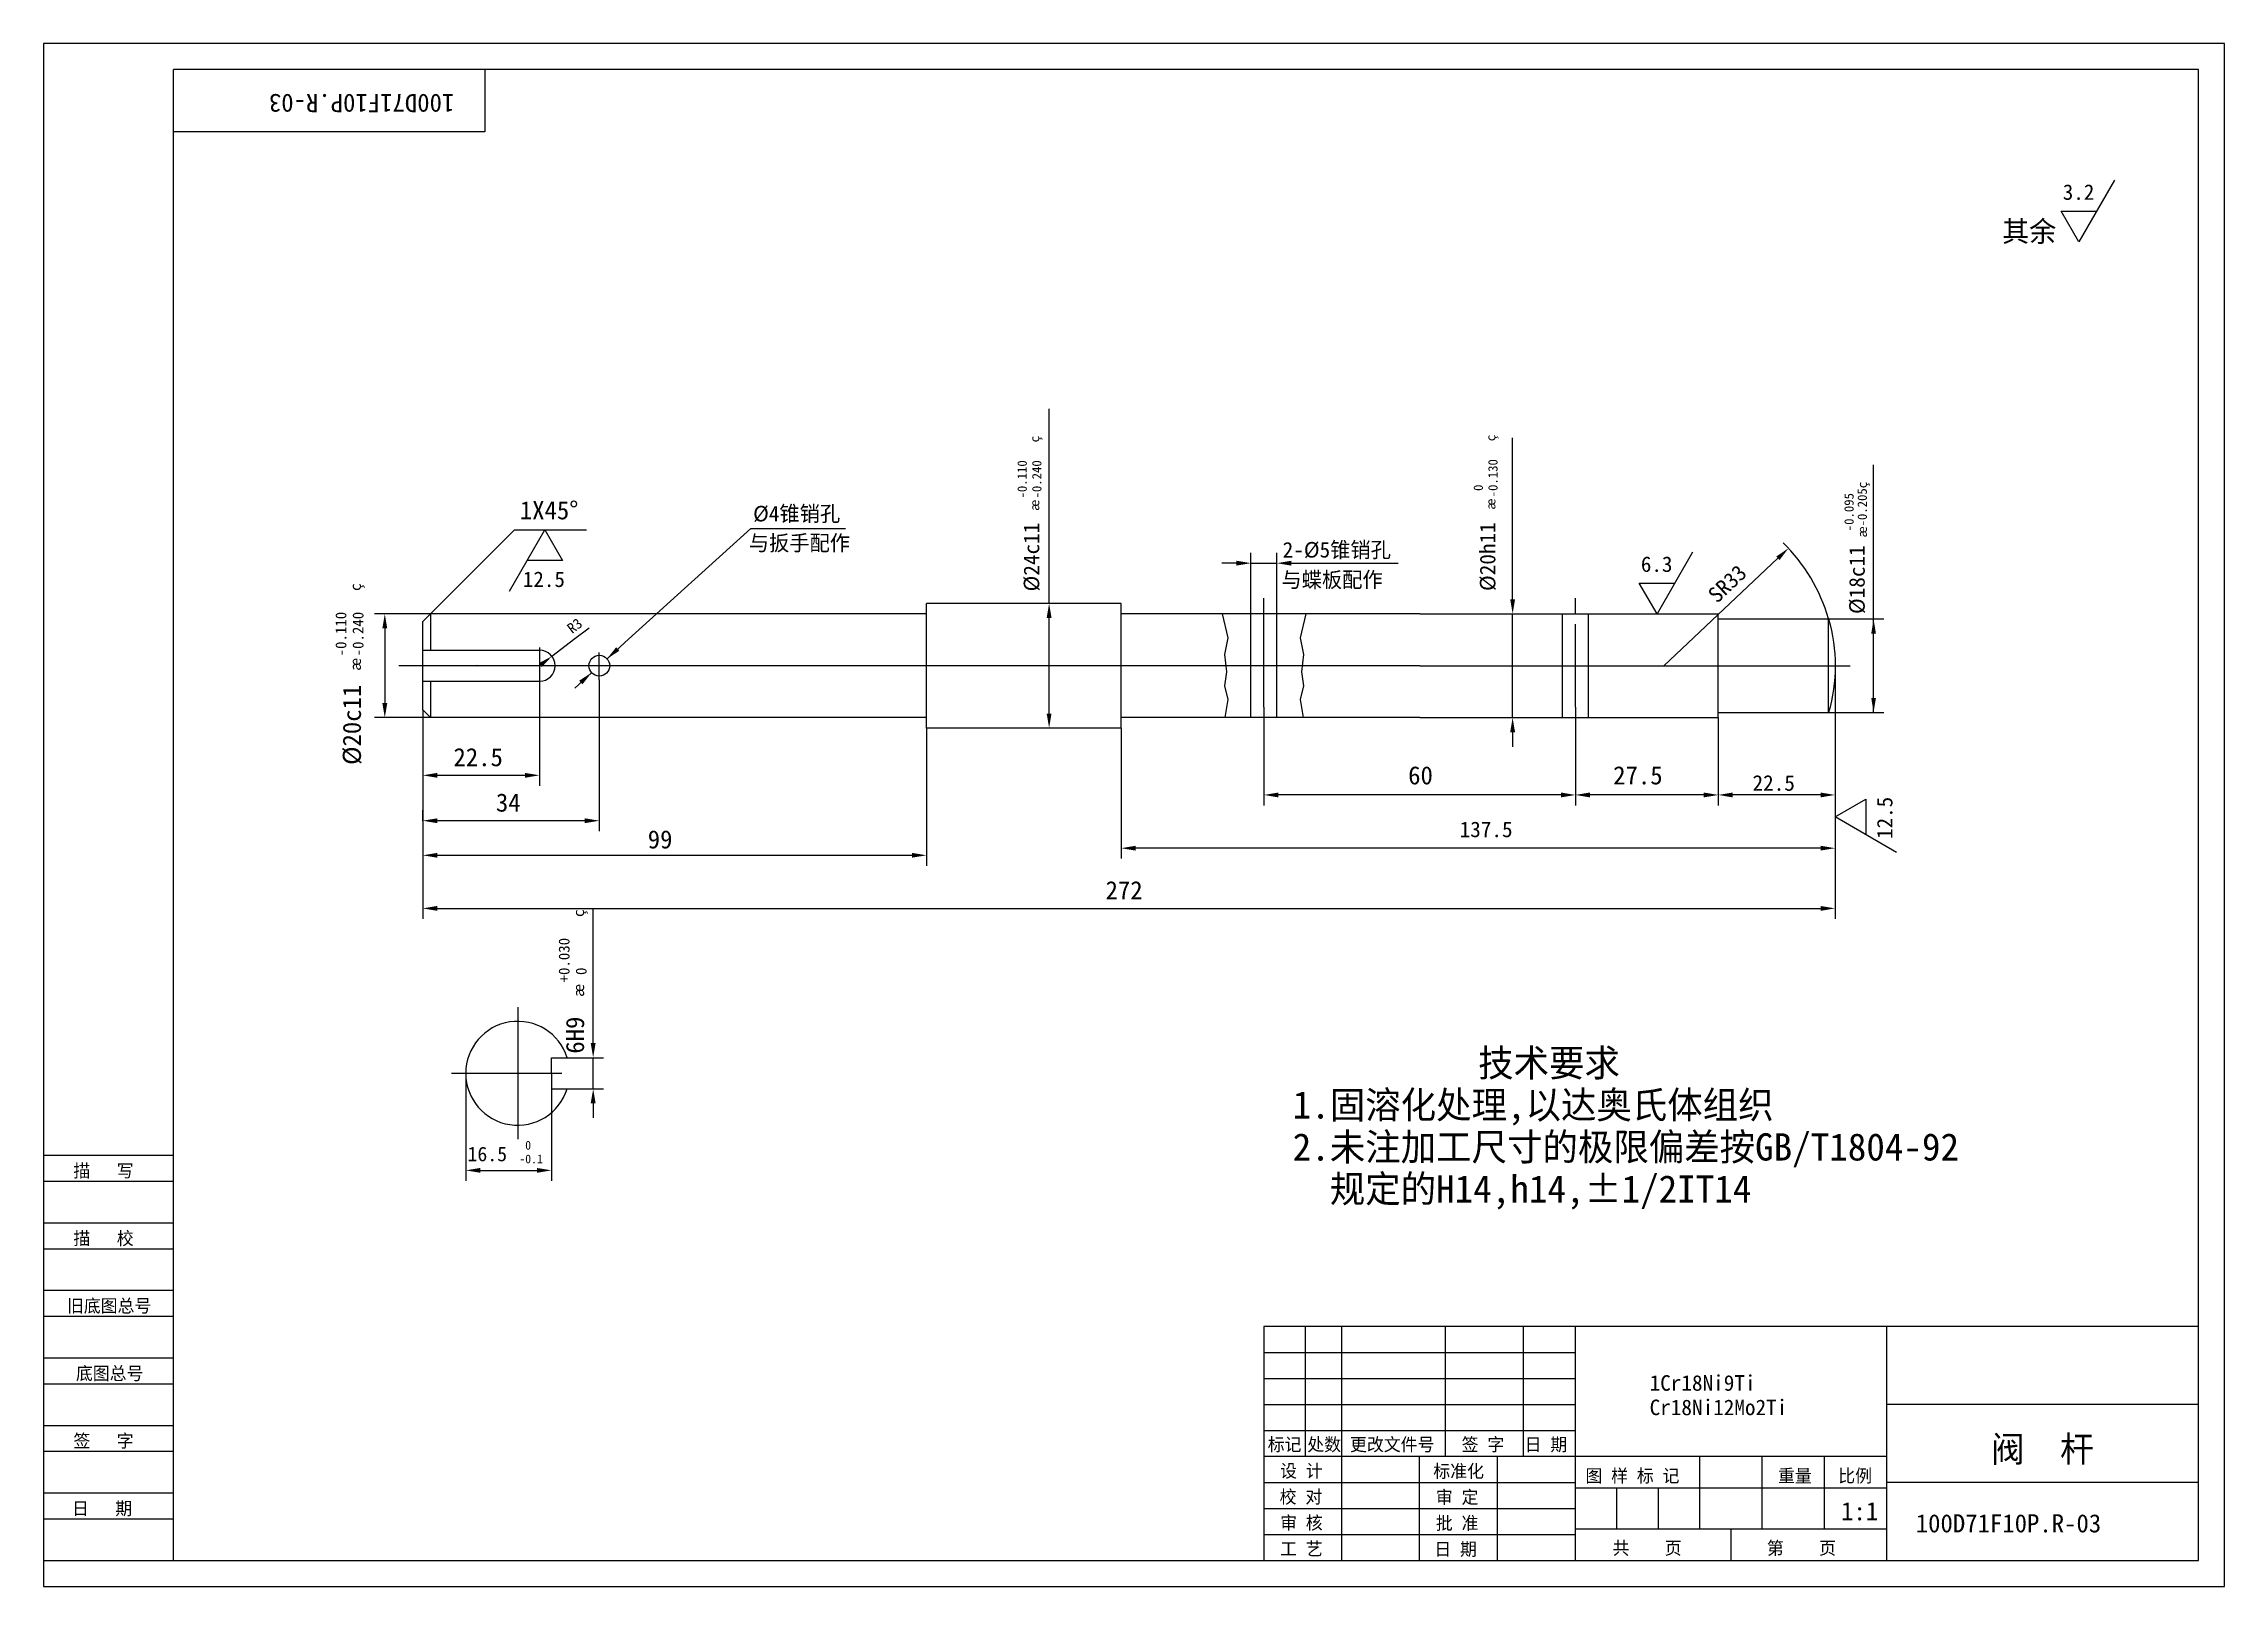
# Model space of a CAD drawing. Header units: metres. Extents: x 0 to 420, y 0 to 297.
import ezdxf

# ---------------------------------------------------------------- set-up
doc = ezdxf.new("R2010")
doc.units = ezdxf.units.M
for name, color, linetype in [('B', 3, 'Continuous'), ('C', 6, 'Continuous'), ('D', 1, 'Continuous'), ('FL', 5, 'Continuous'), ('T', 7, 'Continuous'), ('TL', 4, 'Continuous')]:
    doc.layers.add(name, color=color, linetype=linetype)

# ---------------------------------------------------------------- blocks, each defined once
blk = doc.blocks.new('TUKUN3')
at = {"layer": 'FL'}
for p, q in [((0, 297), (0, 0)), ((420, 297), (0, 297)), ((420, 0), (420, 297)), ((0, 78), (25, 78)), ((0, 70), (25, 70)), ((0, 65), (25, 65)), ((0, 57), (25, 57)), ((0, 52), (25, 52)), ((243, 25), (243, 50)), ((250, 5), (250, 50)), ((270, 25), (270, 50)), ((285, 25), (285, 50)), ((0, 44), (25, 44)), ((235, 45), (295, 45)), ((0, 39), (25, 39)), ((235, 40), (295, 40)), ((235, 35), (295, 35)), ((0, 31), (25, 31)), ((235, 30), (295, 30)), ((0, 26), (25, 26)), ((280, 5), (280, 25)), ((0, 18), (25, 18)), ((235, 20), (295, 20)), ((0, 13), (25, 13)), ((235, 15), (295, 15)), ((235, 10), (295, 10)), ((0, 0), (420, 0))]:
    blk.add_line(p, q, dxfattribs=at)
at = {"layer": 'TL'}
for p, q in [((25, 5), (25, 292)), ((415, 292), (25, 292)), ((85, 292), (85, 280)), ((415, 5), (415, 292)), ((85, 280), (25, 280)), ((0, 83), (25, 83)), ((235, 50), (235, 5)), ((415, 50), (235, 50)), ((295, 5), (295, 50)), ((355, 5), (355, 50)), ((415, 35), (355, 35)), ((355, 25), (235, 25)), ((265, 5), (265, 25)), ((319, 11), (319, 25)), ((331, 11), (331, 25)), ((343, 11), (343, 25)), ((295, 19), (355, 19)), ((303, 11), (303, 19)), ((311, 11), (311, 19)), ((415, 20), (355, 20)), ((355, 11), (295, 11)), ((325, 5), (325, 11)), ((0, 5), (415, 5))]:
    blk.add_line(p, q, dxfattribs=at)
at = {"layer": 'T'}
for s, p in [('描   写', (5.74, 78.76)), ('描   校', (5.74, 65.76)), ('旧底图总号', (4.49, 52.76)), ('底图总号', (6.22, 39.76)), ('签   字', (5.74, 26.76)), ('标记', (235.75, 26.07)), ('处数', (243.38, 26.07)), ('更改文件号', (251.61, 26.07)), ('签 字', (273.1, 26.07)), ('日 期', (285.23, 26.07)), ('设 计', (238.14, 20.99)), ('标准化', (267.65, 20.93)), ('图 样 标 记', (296.95, 20.04)), ('重量', (334.03, 20.04)), ('比例', (345.64, 20.04)), ('校 对', (238.05, 15.99)), ('审 定', (268.13, 15.93)), ('日   期', (5.45, 13.76)), ('审 核', (238.14, 10.99)), ('批 准', (268.13, 10.93)), ('工 艺', (238.14, 5.99)), ('日 期', (267.84, 5.93)), ('共    页', (302.18, 6.13)), ('第    页', (331.9, 6.13))]:
    blk.add_text(s, height=2.5, dxfattribs=at).set_placement(p)

msp = doc.modelspace()

# ---------------------------------------------------------------- linework, layer by layer
at = {"layer": 'B'}
for p, q in [((292.52, 167.24), (292.52, 187.24)), ((297.52, 167.24), (297.52, 187.24))]:
    msp.add_line(p, q, dxfattribs=at)
at = {"layer": 'C'}
for p, q in [((235.02, 187.24), (235.02, 190.24)), ((295.02, 187.24), (295.02, 190.24)), ((235.02, 169.24), (235.02, 187.24)), ((295.02, 169.24), (295.02, 185.24)), ((95.51, 180.74), (95.51, 173.81)), ((93.02, 177.24), (68.41, 177.24)), ((265.02, 177.24), (93.02, 177.24)), ((107.02, 174.5), (107.02, 179.8)), ((265.02, 177.24), (347.93, 177.24)), ((235.02, 169.24), (235.02, 166.24)), ((295.02, 169.24), (295.02, 166.24)), ((91.3, 111.5), (91.3, 86.07)), ((78.57, 98.78), (99.78, 98.78))]:
    msp.add_line(p, q, dxfattribs=at)
at = {"layer": 'D'}
for p, q in [((398.82, 270.69), (391.99, 258.86)), ((391.99, 258.86), (388.57, 264.77)), ((388.57, 264.77), (395.4, 264.77)), ((193.65, 219.24), (193.65, 226.68)), ((193.65, 189.24), (193.65, 219.24)), ((282.92, 192.84), (282.92, 221.09)), ((352.44, 186.24), (352.44, 215.93)), ((74.52, 187.24), (90.72, 203.43)), ((89.71, 191.6), (96.54, 203.43)), ((90.72, 203.43), (104.54, 203.43)), ((96.54, 203.43), (99.95, 197.51)), ((112.66, 182.34), (136.2, 203.65)), ((136.2, 203.65), (151.2, 203.65)), ((151.2, 203.65), (154.44, 203.65)), ((99.95, 197.51), (93.12, 197.51)), ((232.52, 187.24), (232.52, 198.98)), ((237.52, 187.24), (237.52, 198.98)), ((317.57, 199.07), (310.74, 187.24)), ((334.01, 197.93), (312.06, 177.24)), ((229.72, 196.98), (226.92, 196.98)), ((232.52, 196.98), (237.52, 196.98)), ((240.32, 196.98), (243.12, 196.98)), ((243.12, 196.98), (256.38, 196.98)), ((256.38, 196.98), (260.87, 196.98)), ((193.65, 189.24), (191.65, 189.24)), ((282.92, 190.04), (282.92, 192.84)), ((310.74, 187.24), (307.32, 193.15)), ((307.32, 193.15), (314.15, 193.15)), ((74.52, 187.24), (63.71, 187.24)), ((193.65, 168.04), (193.65, 186.44)), ((282.92, 167.24), (282.92, 187.24)), ((343.77, 186.24), (354.44, 186.24)), ((352.44, 168.24), (352.44, 186.24)), ((65.71, 184.44), (65.71, 170.04)), ((97.89, 179.06), (102.34, 182.47)), ((102.34, 182.47), (105.05, 184.55)), ((108.51, 178.58), (112.66, 182.34)), ((83.38, 177.32), (83.56, 177.24)), ((95.67, 177.36), (95.51, 177.24)), ((345.02, 177.24), (345.02, 150.36)), ((95.51, 173.81), (95.51, 154.14)), ((102.28, 172.94), (105.54, 175.89)), ((107.02, 174.5), (107.02, 145.4)), ((73.02, 168.74), (73.02, 154.14)), ((295.02, 169.24), (295.02, 150.36)), ((295.02, 169.24), (295.02, 150.36)), ((343.77, 168.24), (354.44, 168.24)), ((74.52, 167.24), (63.71, 167.24)), ((170.02, 165.24), (170.02, 138.74)), ((193.65, 165.24), (191.65, 165.24)), ((207.52, 165.24), (207.52, 140.11)), ((235.02, 166.24), (235.02, 150.36)), ((282.92, 164.44), (282.92, 161.64)), ((322.52, 167.24), (322.52, 150.36)), ((322.52, 167.24), (322.52, 150.36)), ((75.82, 156.14), (92.71, 156.14)), ((73.02, 155.05), (73.02, 138.74)), ((292.22, 152.36), (237.82, 152.36)), ((319.72, 152.36), (297.82, 152.36)), ((342.22, 152.36), (325.32, 152.36)), ((345.02, 148.14), (350.94, 151.55)), ((350.94, 151.55), (350.94, 144.72)), ((73.02, 147.4), (73.02, 149.4)), ((104.22, 147.4), (75.82, 147.4)), ((345.02, 150.36), (345.02, 140.11)), ((356.85, 141.31), (345.02, 148.14)), ((73.02, 138.74), (73.02, 128.52)), ((75.82, 140.74), (167.22, 140.74)), ((342.22, 142.11), (210.32, 142.11)), ((345.02, 140.11), (345.02, 128.52)), ((75.82, 130.52), (342.22, 130.52)), ((105.84, 109.64), (105.84, 130.32)), ((105.84, 107.38), (105.84, 109.64)), ((105.84, 104.58), (105.84, 107.38)), ((100.84, 101.78), (107.84, 101.78)), ((105.84, 95.78), (105.84, 101.78)), ((81.3, 98.78), (81.3, 78.09)), ((97.8, 95.78), (97.8, 78.09)), ((100.84, 95.78), (107.84, 95.78)), ((105.84, 92.98), (105.84, 90.18)), ((84.1, 80.09), (95, 80.09))]:
    msp.add_line(p, q, dxfattribs=at)
msp.add_lwpolyline([(343.77, 186.24, 0.13), (335.02, 200.89, 0.13)], format="xyb", dxfattribs=at)
for points in [[(229.72, 197.45), (229.72, 196.51), (232.52, 196.98)], [(240.32, 197.45), (240.32, 196.51), (237.52, 196.98)], [(334.33, 197.59), (333.69, 198.27), (336.05, 199.85)], [(193.18, 186.44), (194.12, 186.44), (193.65, 189.24)], [(282.45, 190.04), (283.39, 190.04), (282.92, 187.24)], [(65.24, 184.44), (66.18, 184.44), (65.71, 187.24)], [(352.44, 186.24), (351.99, 183.44), (352.89, 183.44)], [(110.89, 180.11), (110.27, 180.8), (108.51, 178.58)], [(95.95, 176.99), (95.39, 177.73), (97.89, 179.06)], [(103.78, 173.67), (103.15, 174.36), (105.54, 175.89)], [(65.24, 170.04), (66.18, 170.04), (65.71, 167.24)], [(193.18, 168.04), (194.12, 168.04), (193.65, 165.24)], [(352.44, 168.24), (351.99, 171.04), (352.89, 171.04)], [(282.45, 164.44), (283.39, 164.44), (282.92, 167.24)], [(75.82, 156.6), (75.82, 155.67), (73.02, 156.14)], [(92.71, 156.6), (92.71, 155.67), (95.51, 156.14)], [(237.82, 152.83), (237.82, 151.89), (235.02, 152.36)], [(292.22, 152.83), (292.22, 151.89), (295.02, 152.36)], [(297.82, 152.83), (297.82, 151.89), (295.02, 152.36)], [(319.72, 152.83), (319.72, 151.89), (322.52, 152.36)], [(325.32, 152.83), (325.32, 151.89), (322.52, 152.36)], [(342.22, 152.83), (342.22, 151.89), (345.02, 152.36)], [(75.82, 147.86), (75.82, 146.93), (73.02, 147.4)], [(104.22, 147.86), (104.22, 146.93), (107.02, 147.4)], [(75.82, 141.21), (75.82, 140.28), (73.02, 140.74)], [(167.22, 141.21), (167.22, 140.28), (170.02, 140.74)], [(210.32, 142.58), (210.32, 141.65), (207.52, 142.11)], [(342.22, 142.58), (342.22, 141.65), (345.02, 142.11)], [(75.82, 130.99), (75.82, 130.05), (73.02, 130.52)], [(342.22, 130.99), (342.22, 130.05), (345.02, 130.52)], [(105.37, 104.58), (106.31, 104.58), (105.84, 101.78)], [(105.37, 92.98), (106.31, 92.98), (105.84, 95.78)], [(84.1, 80.55), (84.1, 79.62), (81.3, 80.09)], [(95, 80.55), (95, 79.62), (97.8, 80.09)]]:
    msp.add_solid(points, dxfattribs=at)
at = {"layer": 'FL'}
for points in [[(226.96, 187.24), (228.05, 182.62), (227.43, 179.4), (227.8, 176.06), (227.43, 173.34), (228.05, 170.75), (227.47, 167.24)], [(243.09, 187.24), (242, 182.62), (242.62, 179.4), (242.25, 176.06), (242.62, 173.34), (242, 170.75), (242.57, 167.24)]]:
    msp.add_lwpolyline(points, dxfattribs=at)
at = {"layer": 'TL'}
for p, q in [((207.52, 189.24), (170.02, 189.24)), ((170.02, 165.24), (170.02, 189.24)), ((207.52, 185.24), (207.52, 189.24)), ((73.02, 185.74), (74.52, 187.24)), ((73.02, 168.74), (73.02, 185.74)), ((105.02, 187.24), (74.52, 187.24)), ((74.52, 187.24), (74.52, 180.24)), ((113.02, 187.24), (105.02, 187.24)), ((170.02, 187.24), (113.02, 187.24)), ((265.02, 187.24), (207.52, 187.24)), ((207.52, 169.24), (207.52, 185.24)), ((232.52, 167.24), (232.52, 187.24)), ((237.52, 167.24), (237.52, 187.24)), ((265.02, 187.24), (322.52, 187.24)), ((322.52, 183.24), (322.52, 187.24)), ((322.52, 186.24), (343.77, 186.24)), ((343.77, 168.24), (343.77, 186.24)), ((322.52, 171.24), (322.52, 183.24)), ((73.02, 180.24), (95.51, 180.24)), ((73.02, 174.24), (95.51, 174.24)), ((74.52, 174.24), (74.52, 167.24)), ((73.02, 168.74), (74.52, 167.24)), ((207.52, 165.24), (207.52, 169.24)), ((322.52, 167.24), (322.52, 171.24)), ((322.52, 168.24), (343.77, 168.24)), ((105.02, 167.24), (74.52, 167.24)), ((76.02, 167.24), (74.52, 167.24)), ((113.02, 167.24), (105.02, 167.24)), ((170.02, 167.24), (113.02, 167.24)), ((207.52, 165.24), (170.02, 165.24)), ((265.02, 167.24), (207.52, 167.24)), ((265.02, 167.24), (322.52, 167.24)), ((97.8, 101.78), (100.84, 101.78)), ((97.8, 98.78), (97.8, 101.78)), ((97.8, 98.78), (97.8, 95.78)), ((97.8, 95.78), (100.84, 95.78))]:
    msp.add_line(p, q, dxfattribs=at)
msp.add_lwpolyline([(343.77, 186.24, -0.14), (343.77, 168.24, -0.14)], format="xyb", dxfattribs=at)
msp.add_circle((107.02, 177.24), 2, dxfattribs=at)
for centre, radius, start, end in [((95.51, 177.24), 3, 270, 90), ((91.3, 98.78), 10, 17.46, 342.54)]:
    msp.add_arc(centre, radius, start, end, dxfattribs=at)

# ---------------------------------------------------------------- block references
at = {"layer": 'D'}
msp.add_blockref('TUKUN3', (0, 0), dxfattribs=at)

# ---------------------------------------------------------------- texts
for s, height, rotation, p in [('100D71F10P.R-03', 3.5, 180, (79.1, 287.29)), ('%%231', 1.8, 90, (191.75, 220.24)), ('%%231', 1.8, 90, (279.6, 220.46)), ('-0.110', 1.8, 90, (189.35, 209.44)), ('-0.240', 1.8, 90, (192.17, 209.44)), ('-0.130', 1.8, 90, (280.02, 209.66)), (' 0', 1.8, 90, (277.2, 209.66)), (' -0.095', 1.8, 90, (348.6, 201.91)), ('%%230-0.205%%231', 1.8, 90, (351.15, 201.91)), ('%%230', 1.8, 90, (191.75, 207.04)), ('%%230', 1.8, 90, (279.6, 207.26)), ('%%C24c11', 3, 90, (191.75, 191.54)), ('%%C20h11', 3, 90, (279.6, 191.62)), ('%%C18c11', 3, 90, (350.73, 187.19)), ('SR33', 3, 43.31, (322.31, 189.15)), ('%%231', 2.1, 90, (61.11, 191.64)), ('-0.110', 2.1, 90, (58.31, 179.04)), ('-0.240', 2.1, 90, (61.6, 179.04)), ('R3', 2, 37.49, (101.8, 183.32)), ('%%230', 2.1, 90, (61.11, 176.24)), ('%%C20c11', 3.5, 90, (61.11, 158.15)), ('12.5', 2.98, 90, (356.07, 143.89)), ('%%231', 2.1, 90, (104.09, 128.87)), ('+0.030', 2.1, 90, (101.29, 116.27)), (' 0', 2.1, 90, (104.58, 116.27)), ('%%230', 2.1, 90, (104.09, 113.47)), ('6H9', 3.5, 90, (104.09, 102.55))]:
    msp.add_text(s, height=height, rotation=rotation, dxfattribs=at).set_placement(p)
for s, height, p in [('3.2', 2.98, (388.87, 266.93)), ('其余', 4, (377.21, 258.86)), ('1X45%%d', 3.5, (91.71, 205.42)), ('%%C4锥销孔', 3, (136.64, 205.02)), ('与扳手配作', 3, (135.81, 199.37)), ('2-%%C5锥销孔', 3, (238.63, 198.06)), ('6.3', 2.98, (307.62, 195.3)), ('12.5', 2.98, (92.29, 192.39)), ('与蝶板配作', 3, (238.39, 192.3)), ('22.5', 3.5, (78.93, 157.89)), ('60', 3.5, (262.8, 154.39)), ('27.5', 3.5, (302.29, 154.39)), ('22.5', 3, (329.12, 153.17)), ('34', 3.5, (87.11, 149.15)), ('137.5', 3, (272.71, 144.23)), ('99', 3.5, (116.35, 142.06)), ('272', 3.5, (204.52, 132.27)), ('          技术要求', 5.25, (240.57, 98.15)), ('1.固溶化处理,以达奥氏体组织', 5.25, (240.57, 90.07)), ('16.5', 2.8, (81.64, 81.84)), (' 0', 1.68, (91.6, 84.08)), ('2.未注加工尺寸的极限偏差按GB/T1804-92', 5.25, (240.57, 81.98)), ('-0.1', 1.68, (91.6, 81.45)), ('  规定的H14,h14,%%P1/2IT14', 5.25, (240.57, 73.9)), ('1Cr18Ni9Ti', 3, (309.3, 37.66)), ('Cr18Ni12Mo2Ti', 3, (309.3, 32.96)), ('阀  杆', 5, (375.05, 23.94)), ('1:1', 3.5, (346.18, 12.72)), ('100D71F10P.R-03', 3.5, (360.56, 10.39))]:
    msp.add_text(s, height=height, dxfattribs=at).set_placement(p)

doc.saveas('drawing.dxf')
